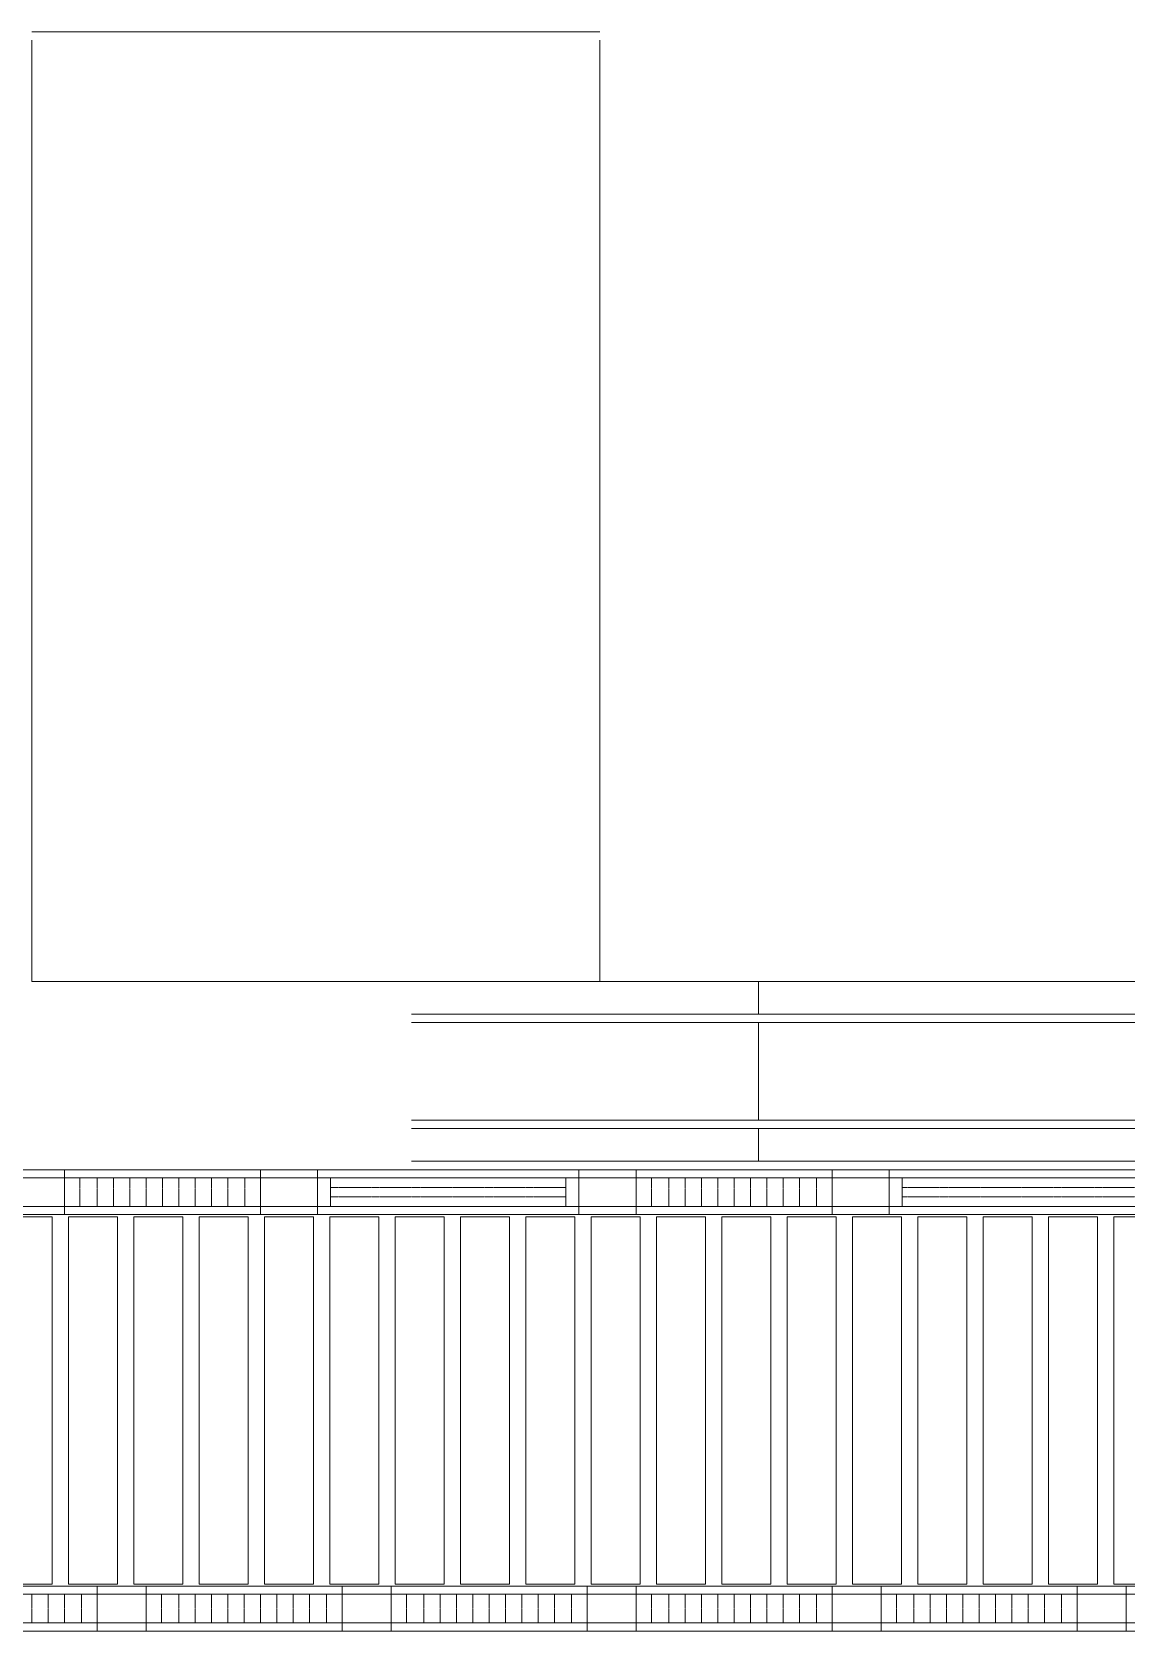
# Model space of a CAD drawing. Header units: millimetres. Extents: x -962357 to -591296, y -223672 to 59420.
# Drawn here: x -825629 to -818930, y -223672 to -213879 of the extents above; entities that cross this region are included whole.
import ezdxf

# ---------------------------------------------------------------- set-up
doc = ezdxf.new("R2010")
doc.units = ezdxf.units.MM
doc.linetypes.add('DPA_Hidden 50', pattern=[3, 2, -1])
doc.layers.add('A-CLNG', color=2, linetype='Continuous', lineweight=9)
doc.layers.add('A-GLAZ-CURT', color=2, linetype='Continuous', lineweight=9)

# ---------------------------------------------------------------- blocks, each defined once
blk = doc.blocks.new('DPA_CP_Metal Ceiling Panel - Vertical Panel with Gap-11114031-4160-01 UPPER PLATFORM LEVEL - REFLECTED CEILING PLAN')
at = {"layer": 'A-GLAZ-CURT'}
for p, q in [((-849807.4, 2689), (-849807.4, 439)), ((-849507.4, 2689), (-849807.4, 2689)), ((-849507.4, 2689), (-849807.4, 2689)), ((-849807.4, 2689), (-849807.4, 439)), ((-849807.4, 439), (-849807.4, 2689)), ((-849807.4, 2689), (-849507.4, 2689)), ((-849507.4, 2689), (-849507.4, 439)), ((-849507.4, 439), (-849507.4, 2689)), ((-849507.4, 2689), (-849507.4, 439)), ((-849507.4, 439), (-849807.4, 439)), ((-849807.4, 439), (-849507.4, 439)), ((-849507.4, 439), (-849807.4, 439))]:
    blk.add_line(p, q, dxfattribs=at)
blk = doc.blocks.new('System Panel - DPA-AR_Metal Ceiling Rectangular Panel-13139266-4160-01 UPPER PLATFORM LEVEL - REFLECTED CEILING PLAN')
at = {"layer": 'A-GLAZ-CURT'}
for p, q in [((-821182.4, 4129), (-823307.4, 4129)), ((-823307.4, 4129), (-821182.4, 4129)), ((-821182.4, 4129), (-821182.4, 3929)), ((-821182.4, 3929), (-821182.4, 4079)), ((-823307.3, 3929), (-821182.4, 3929)), ((-821182.4, 3929), (-823307.3, 3929))]:
    blk.add_line(p, q, dxfattribs=at)
blk = doc.blocks.new('System Panel - DPA-AR_Metal Ceiling Rectangular Panel-V22-4160-01 UPPER PLATFORM LEVEL - REFLECTED CEILING PLAN')
at = {"layer": 'A-GLAZ-CURT'}
for p, q in [((-818782.4, 4129), (-821182.4, 4129)), ((-821182.4, 3929), (-821182.4, 4129)), ((-821182.4, 4129), (-818782.4, 4129)), ((-818782.4, 4129), (-818782.4, 3929)), ((-821182.4, 4079), (-821182.4, 3929)), ((-818782.4, 3929), (-818782.4, 4079)), ((-821182.4, 3929), (-818782.4, 3929)), ((-818782.4, 3929), (-821182.4, 3929))]:
    blk.add_line(p, q, dxfattribs=at)
blk = doc.blocks.new('System Panel - DPA-AR_Metal Ceiling Rectangular Panel-V24-4160-01 UPPER PLATFORM LEVEL - REFLECTED CEILING PLAN')
at = {"layer": 'A-GLAZ-CURT'}
for p, q in [((-821182.4, 3229), (-823307.3, 3229)), ((-823307.3, 3229), (-821182.4, 3229)), ((-821182.4, 3029), (-821182.4, 3229)), ((-821182.4, 3229), (-821182.4, 3029)), ((-823307.4, 3029), (-821182.4, 3029)), ((-821182.4, 3029), (-823307.4, 3029))]:
    blk.add_line(p, q, dxfattribs=at)
blk = doc.blocks.new('System Panel - DPA-AR_Metal Ceiling Rectangular Panel-13139259-4160-01 UPPER PLATFORM LEVEL - REFLECTED CEILING PLAN')
at = {"layer": 'A-GLAZ-CURT'}
for p, q in [((-741107.4, 4129), (-743507.4, 4129)), ((-743507.4, 4129), (-743507.4, 3929)), ((-743507.4, 3929), (-743507.4, 4129)), ((-743507.4, 4129), (-741107.4, 4129)), ((-741107.4, 3929), (-741107.4, 4129)), ((-741107.4, 4129), (-741107.4, 3929)), ((-743507.4, 3929), (-741107.4, 3929)), ((-741107.4, 3929), (-743507.4, 3929))]:
    blk.add_line(p, q, dxfattribs=at)
blk = doc.blocks.new('System Panel - DPA-AR_Metal Ceiling Rectangular Panel-13139320-4160-01 UPPER PLATFORM LEVEL - REFLECTED CEILING PLAN')
at = {"layer": 'A-GLAZ-CURT'}
for p, q in [((-821182.4, 3879), (-823307.3, 3879)), ((-823307.3, 3879), (-821182.4, 3879)), ((-821182.4, 3279), (-821182.4, 3879)), ((-821182.4, 3879), (-821182.4, 3279)), ((-823307.3, 3279), (-821182.4, 3279)), ((-821182.4, 3279), (-823307.3, 3279))]:
    blk.add_line(p, q, dxfattribs=at)
blk = doc.blocks.new('System Panel - DPA-AR_Metal Ceiling Rectangular Panel-13139299-4160-01 UPPER PLATFORM LEVEL - REFLECTED CEILING PLAN')
at = {"layer": 'A-GLAZ-CURT'}
for p, q in [((-818782.4, 3879), (-821182.4, 3879)), ((-821182.4, 3879), (-821182.4, 3279)), ((-821182.4, 3279), (-821182.4, 3879)), ((-821182.4, 3879), (-818782.4, 3879)), ((-818782.4, 3279), (-818782.4, 3879)), ((-818782.4, 3879), (-818782.4, 3279)), ((-821182.4, 3279), (-818782.4, 3279)), ((-818782.4, 3279), (-821182.4, 3279))]:
    blk.add_line(p, q, dxfattribs=at)
blk = doc.blocks.new('DPA_CP_Metal Ceiling Luminaire2 - Linear Luminaire-12404975-4160-01 UPPER PLATFORM LEVEL - REFLECTED CEILING PLAN')
at = {"layer": 'A-GLAZ-CURT'}
for p, q in [((-786932.4, 2701.5), (-786932.4, 2976.5)), ((-786932.4, 2976.5), (-785732.4, 2976.5)), ((-786932.4, 2976.5), (-786932.4, 2701.5)), ((-785732.4, 2976.5), (-786932.4, 2976.5)), ((-786932.4, 2976.5), (-785732.4, 2976.5)), ((-786932.4, 2939), (-786932.4, 2701.5)), ((-785732.4, 2976.5), (-785732.4, 2701.5)), ((-785732.4, 2701.5), (-785732.4, 2976.5)), ((-785732.4, 2939), (-785732.4, 2701.5)), ((-786932.4, 2926.5), (-785732.4, 2926.5)), ((-786932.4, 2751.5), (-785732.4, 2751.5)), ((-785732.4, 2701.5), (-786932.4, 2701.5)), ((-785732.4, 2701.5), (-786932.4, 2701.5)), ((-786932.4, 2701.5), (-785732.4, 2701.5))]:
    blk.add_line(p, q, dxfattribs=at)
at = {"layer": 'A-GLAZ-CURT', "linetype": 'DPA_Hidden 50'}
for p, q in [((-786837.4, 2926.5), (-786837.4, 2751.5)), ((-786732.4, 2926.5), (-786732.4, 2751.5)), ((-786632.4, 2926.5), (-786632.4, 2751.5)), ((-786532.4, 2926.5), (-786532.4, 2751.5)), ((-786432.4, 2926.5), (-786432.4, 2751.5)), ((-786332.4, 2926.5), (-786332.4, 2751.5)), ((-786232.4, 2926.5), (-786232.4, 2751.5)), ((-786132.4, 2926.5), (-786132.4, 2751.5)), ((-786032.4, 2926.5), (-786032.4, 2751.5)), ((-785932.4, 2926.5), (-785932.4, 2751.5)), ((-785827.4, 2926.5), (-785827.4, 2751.5))]:
    blk.add_line(p, q, dxfattribs=at)
blk = doc.blocks.new('DPA_CP_Metal Ceiling Panel1 - Horizontal with Gap-13297912-4160-01 UPPER PLATFORM LEVEL - REFLECTED CEILING PLAN')
at = {"layer": 'A-GLAZ-CURT'}
for p, q in [((-786232.4, 151.5), (-786232.4, 426.5)), ((-786232.4, 151.5), (-786232.4, 426.5)), ((-786232.4, 426.5), (-785932.4, 426.5)), ((-786232.4, 426.5), (-785932.4, 426.5)), ((-786232.4, 151.5), (-786232.4, 426.5)), ((-785932.4, 151.5), (-785932.4, 426.5)), ((-785932.4, 426.5), (-785932.4, 151.5)), ((-785932.4, 426.5), (-785932.4, 151.5)), ((-786232.4, 376.5), (-785932.4, 376.5)), ((-786232.4, 201.5), (-785932.4, 201.5)), ((-786232.4, 151.5), (-785932.4, 151.5)), ((-785932.4, 151.5), (-786232.4, 151.5)), ((-785932.4, 151.5), (-786232.4, 151.5))]:
    blk.add_line(p, q, dxfattribs=at)
blk = doc.blocks.new('DPA_CP_Metal Ceiling Air Supply1 - Linear Diffuser Air Supply-12404980-4160-01 UPPER PLATFORM LEVEL - REFLECTED CEILING PLAN')
at = {"layer": 'A-GLAZ-CURT'}
for p, q in [((-788882.4, 2701.5), (-788882.4, 2976.5)), ((-788882.4, 2976.5), (-787282.4, 2976.5)), ((-788882.4, 2701.5), (-788882.4, 2976.5)), ((-788882.4, 2976.5), (-787282.4, 2976.5)), ((-788882.4, 2976.5), (-787282.4, 2976.5)), ((-788882.4, 2701.5), (-788882.4, 2976.5)), ((-787282.4, 2701.5), (-787282.4, 2976.5)), ((-787282.4, 2976.5), (-787282.4, 2701.5)), ((-787282.4, 2976.5), (-787282.4, 2701.5)), ((-787282.4, 2926.5), (-788882.4, 2926.5)), ((-788802.4, 2926.5), (-788802.4, 2751.5)), ((-787362.4, 2926.5), (-787362.4, 2751.5)), ((-787282.4, 2751.5), (-788882.4, 2751.5)), ((-788882.4, 2701.5), (-787282.4, 2701.5)), ((-787282.4, 2701.5), (-788882.4, 2701.5)), ((-787282.4, 2701.5), (-788882.4, 2701.5))]:
    blk.add_line(p, q, dxfattribs=at)
at = {"layer": 'A-GLAZ-CURT', "linetype": 'DPA_Hidden 50'}
for p, q in [((-787362.4, 2868.2), (-788802.4, 2868.2)), ((-787362.4, 2809.9), (-788802.4, 2809.9))]:
    blk.add_line(p, q, dxfattribs=at)
blk = doc.blocks.new('DPA_CP_Metal Ceiling Panel1 - Horizontal with Gap-16028279-4160-01 UPPER PLATFORM LEVEL - REFLECTED CEILING PLAN')
at = {"layer": 'A-GLAZ-CURT'}
for p, q in [((-787282.4, 2701.5), (-787282.4, 2976.5)), ((-787282.4, 2701.5), (-787282.4, 2976.5)), ((-787282.4, 2976.5), (-786932.4, 2976.5)), ((-787282.4, 2976.5), (-786932.4, 2976.5)), ((-787282.4, 2701.5), (-787282.4, 2976.5)), ((-786932.4, 2701.5), (-786932.4, 2976.5)), ((-786932.4, 2976.5), (-786932.4, 2701.5)), ((-786932.4, 2976.5), (-786932.4, 2701.5)), ((-787282.4, 2926.5), (-786932.4, 2926.5)), ((-787282.4, 2751.5), (-786932.4, 2751.5)), ((-787282.4, 2701.5), (-786932.4, 2701.5)), ((-786932.4, 2701.5), (-787282.4, 2701.5)), ((-786932.4, 2701.5), (-787282.4, 2701.5))]:
    blk.add_line(p, q, dxfattribs=at)

msp = doc.modelspace()

# ---------------------------------------------------------------- linework, layer by layer
at = {"layer": 'A-CLNG'}
for p, q in [((-822150.9, -213879.4), (-825628.9, -213879.4)), ((-825628.9, -213879.4), (-822150.9, -213879.4)), ((-825628.9, -213929.4), (-825628.9, -219694.4)), ((-825628.9, -219694.4), (-825628.9, -213929.4)), ((-822150.9, -219694.4), (-822150.9, -213929.4)), ((-822150.9, -213929.4), (-822150.9, -219694.4)), ((-825628.9, -219694.4), (-822150.9, -219694.4)), ((-822150.9, -219694.4), (-825628.9, -219694.4))]:
    msp.add_line(p, q, dxfattribs=at)

# ---------------------------------------------------------------- block references
at = {"layer": 'A-GLAZ-CURT'}
for name, p in [('System Panel - DPA-AR_Metal Ceiling Rectangular Panel-13139266-4160-01 UPPER PLATFORM LEVEL - REFLECTED CEILING PLAN', (2.4, -223823.5)), ('System Panel - DPA-AR_Metal Ceiling Rectangular Panel-V22-4160-01 UPPER PLATFORM LEVEL - REFLECTED CEILING PLAN', (2.4, -223823.5)), ('System Panel - DPA-AR_Metal Ceiling Rectangular Panel-13139320-4160-01 UPPER PLATFORM LEVEL - REFLECTED CEILING PLAN', (2.4, -223823.5)), ('System Panel - DPA-AR_Metal Ceiling Rectangular Panel-13139299-4160-01 UPPER PLATFORM LEVEL - REFLECTED CEILING PLAN', (2.4, -223823.5)), ('System Panel - DPA-AR_Metal Ceiling Rectangular Panel-V24-4160-01 UPPER PLATFORM LEVEL - REFLECTED CEILING PLAN', (2.4, -223823.5)), ('System Panel - DPA-AR_Metal Ceiling Rectangular Panel-13139259-4160-01 UPPER PLATFORM LEVEL - REFLECTED CEILING PLAN', (-77672.6, -224723.5)), ('DPA_CP_Metal Ceiling Panel1 - Horizontal with Gap-16028279-4160-01 UPPER PLATFORM LEVEL - REFLECTED CEILING PLAN', (-38497.6, -223823.5)), ('DPA_CP_Metal Ceiling Panel1 - Horizontal with Gap-16028279-4160-01 UPPER PLATFORM LEVEL - REFLECTED CEILING PLAN', (-38497.6, -223823.5)), ('DPA_CP_Metal Ceiling Luminaire2 - Linear Luminaire-12404975-4160-01 UPPER PLATFORM LEVEL - REFLECTED CEILING PLAN', (-38497.6, -223823.5)), ('DPA_CP_Metal Ceiling Luminaire2 - Linear Luminaire-12404975-4160-01 UPPER PLATFORM LEVEL - REFLECTED CEILING PLAN', (-38497.6, -223823.5)), ('DPA_CP_Metal Ceiling Panel1 - Horizontal with Gap-16028279-4160-01 UPPER PLATFORM LEVEL - REFLECTED CEILING PLAN', (-36947.6, -223823.5)), ('DPA_CP_Metal Ceiling Panel1 - Horizontal with Gap-16028279-4160-01 UPPER PLATFORM LEVEL - REFLECTED CEILING PLAN', (-36947.6, -223823.5)), ('DPA_CP_Metal Ceiling Air Supply1 - Linear Diffuser Air Supply-12404980-4160-01 UPPER PLATFORM LEVEL - REFLECTED CEILING PLAN', (-34997.6, -223823.5)), ('DPA_CP_Metal Ceiling Air Supply1 - Linear Diffuser Air Supply-12404980-4160-01 UPPER PLATFORM LEVEL - REFLECTED CEILING PLAN', (-34997.6, -223823.5)), ('DPA_CP_Metal Ceiling Panel1 - Horizontal with Gap-16028279-4160-01 UPPER PLATFORM LEVEL - REFLECTED CEILING PLAN', (-34997.6, -223823.5)), ('DPA_CP_Metal Ceiling Panel1 - Horizontal with Gap-16028279-4160-01 UPPER PLATFORM LEVEL - REFLECTED CEILING PLAN', (-34997.6, -223823.5)), ('DPA_CP_Metal Ceiling Luminaire2 - Linear Luminaire-12404975-4160-01 UPPER PLATFORM LEVEL - REFLECTED CEILING PLAN', (-34997.6, -223823.5)), ('DPA_CP_Metal Ceiling Luminaire2 - Linear Luminaire-12404975-4160-01 UPPER PLATFORM LEVEL - REFLECTED CEILING PLAN', (-34997.6, -223823.5)), ('DPA_CP_Metal Ceiling Panel1 - Horizontal with Gap-16028279-4160-01 UPPER PLATFORM LEVEL - REFLECTED CEILING PLAN', (-33447.6, -223823.5)), ('DPA_CP_Metal Ceiling Panel1 - Horizontal with Gap-16028279-4160-01 UPPER PLATFORM LEVEL - REFLECTED CEILING PLAN', (-33447.6, -223823.5)), ('DPA_CP_Metal Ceiling Air Supply1 - Linear Diffuser Air Supply-12404980-4160-01 UPPER PLATFORM LEVEL - REFLECTED CEILING PLAN', (-31497.6, -223823.5)), ('DPA_CP_Metal Ceiling Air Supply1 - Linear Diffuser Air Supply-12404980-4160-01 UPPER PLATFORM LEVEL - REFLECTED CEILING PLAN', (-31497.6, -223823.5)), ('DPA_CP_Metal Ceiling Panel - Vertical Panel with Gap-11114031-4160-01 UPPER PLATFORM LEVEL - REFLECTED CEILING PLAN', (24002.4, -223823.5)), ('DPA_CP_Metal Ceiling Panel - Vertical Panel with Gap-11114031-4160-01 UPPER PLATFORM LEVEL - REFLECTED CEILING PLAN', (24402.4, -223823.5)), ('DPA_CP_Metal Ceiling Panel - Vertical Panel with Gap-11114031-4160-01 UPPER PLATFORM LEVEL - REFLECTED CEILING PLAN', (24802.4, -223823.5)), ('DPA_CP_Metal Ceiling Panel - Vertical Panel with Gap-11114031-4160-01 UPPER PLATFORM LEVEL - REFLECTED CEILING PLAN', (25202.4, -223823.5)), ('DPA_CP_Metal Ceiling Panel - Vertical Panel with Gap-11114031-4160-01 UPPER PLATFORM LEVEL - REFLECTED CEILING PLAN', (25602.4, -223823.5)), ('DPA_CP_Metal Ceiling Panel - Vertical Panel with Gap-11114031-4160-01 UPPER PLATFORM LEVEL - REFLECTED CEILING PLAN', (26002.4, -223823.5)), ('DPA_CP_Metal Ceiling Panel - Vertical Panel with Gap-11114031-4160-01 UPPER PLATFORM LEVEL - REFLECTED CEILING PLAN', (26402.4, -223823.5)), ('DPA_CP_Metal Ceiling Panel - Vertical Panel with Gap-11114031-4160-01 UPPER PLATFORM LEVEL - REFLECTED CEILING PLAN', (26802.4, -223823.5)), ('DPA_CP_Metal Ceiling Panel - Vertical Panel with Gap-11114031-4160-01 UPPER PLATFORM LEVEL - REFLECTED CEILING PLAN', (27202.4, -223823.5)), ('DPA_CP_Metal Ceiling Panel - Vertical Panel with Gap-11114031-4160-01 UPPER PLATFORM LEVEL - REFLECTED CEILING PLAN', (27602.4, -223823.5)), ('DPA_CP_Metal Ceiling Panel - Vertical Panel with Gap-11114031-4160-01 UPPER PLATFORM LEVEL - REFLECTED CEILING PLAN', (28002.4, -223823.5)), ('DPA_CP_Metal Ceiling Panel - Vertical Panel with Gap-11114031-4160-01 UPPER PLATFORM LEVEL - REFLECTED CEILING PLAN', (28402.4, -223823.5)), ('DPA_CP_Metal Ceiling Panel - Vertical Panel with Gap-11114031-4160-01 UPPER PLATFORM LEVEL - REFLECTED CEILING PLAN', (28802.4, -223823.5)), ('DPA_CP_Metal Ceiling Panel - Vertical Panel with Gap-11114031-4160-01 UPPER PLATFORM LEVEL - REFLECTED CEILING PLAN', (29202.4, -223823.5)), ('DPA_CP_Metal Ceiling Panel - Vertical Panel with Gap-11114031-4160-01 UPPER PLATFORM LEVEL - REFLECTED CEILING PLAN', (29602.4, -223823.5)), ('DPA_CP_Metal Ceiling Panel - Vertical Panel with Gap-11114031-4160-01 UPPER PLATFORM LEVEL - REFLECTED CEILING PLAN', (30002.4, -223823.5)), ('DPA_CP_Metal Ceiling Panel - Vertical Panel with Gap-11114031-4160-01 UPPER PLATFORM LEVEL - REFLECTED CEILING PLAN', (30402.4, -223823.5)), ('DPA_CP_Metal Ceiling Panel - Vertical Panel with Gap-11114031-4160-01 UPPER PLATFORM LEVEL - REFLECTED CEILING PLAN', (30802.4, -223823.5)), ('DPA_CP_Metal Ceiling Luminaire2 - Linear Luminaire-12404975-4160-01 UPPER PLATFORM LEVEL - REFLECTED CEILING PLAN', (-39497.6, -226373.5)), ('DPA_CP_Metal Ceiling Panel1 - Horizontal with Gap-13297912-4160-01 UPPER PLATFORM LEVEL - REFLECTED CEILING PLAN', (-38997.6, -223823.5)), ('DPA_CP_Metal Ceiling Luminaire2 - Linear Luminaire-12404975-4160-01 UPPER PLATFORM LEVEL - REFLECTED CEILING PLAN', (-37997.6, -226373.5)), ('DPA_CP_Metal Ceiling Panel1 - Horizontal with Gap-13297912-4160-01 UPPER PLATFORM LEVEL - REFLECTED CEILING PLAN', (-37497.6, -223823.5)), ('DPA_CP_Metal Ceiling Luminaire2 - Linear Luminaire-12404975-4160-01 UPPER PLATFORM LEVEL - REFLECTED CEILING PLAN', (-36497.6, -226373.5)), ('DPA_CP_Metal Ceiling Panel1 - Horizontal with Gap-13297912-4160-01 UPPER PLATFORM LEVEL - REFLECTED CEILING PLAN', (-35997.6, -223823.5)), ('DPA_CP_Metal Ceiling Luminaire2 - Linear Luminaire-12404975-4160-01 UPPER PLATFORM LEVEL - REFLECTED CEILING PLAN', (-34997.6, -226373.5)), ('DPA_CP_Metal Ceiling Panel1 - Horizontal with Gap-13297912-4160-01 UPPER PLATFORM LEVEL - REFLECTED CEILING PLAN', (-34497.6, -223823.5)), ('DPA_CP_Metal Ceiling Luminaire2 - Linear Luminaire-12404975-4160-01 UPPER PLATFORM LEVEL - REFLECTED CEILING PLAN', (-33497.6, -226373.5)), ('DPA_CP_Metal Ceiling Panel1 - Horizontal with Gap-13297912-4160-01 UPPER PLATFORM LEVEL - REFLECTED CEILING PLAN', (-32997.6, -223823.5)), ('DPA_CP_Metal Ceiling Luminaire2 - Linear Luminaire-12404975-4160-01 UPPER PLATFORM LEVEL - REFLECTED CEILING PLAN', (-31997.6, -226373.5))]:
    msp.add_blockref(name, p, dxfattribs=at)

doc.saveas('drawing.dxf')
